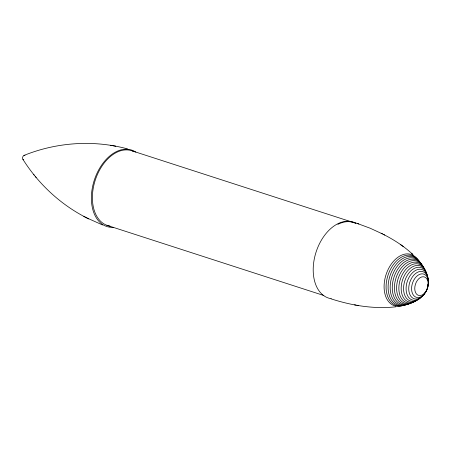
<?xml version="1.0" encoding="UTF-8"?>
<svg xmlns="http://www.w3.org/2000/svg" width="451" height="451" viewBox="0 0 451 451"><rect width="100%" height="100%" fill="white"/><g stroke="black" fill="none" stroke-linecap="round" stroke-linejoin="round"><path stroke-width="0.68" d="M24.038 155.392C56.663 142.24 93.577 139.675 127.571 148.909M395.922 306.793C374.031 309.262 351.87 305.558 331.034 298.844M110.309 145.267L112.75 145.696M113.28 145.78L115.749 146.209M354.497 304.837L355.997 305.101M356.933 305.259L358.415 305.524M132.34 150.944L354.046 222.704M106.802 225.263L323.824 295.506M357.372 223.493L370.136 228.212L382.533 233.945M354.948 222.681L358.804 223.967M102.591 224.981L86.496 217.777M383.35 234.368C393.937 239.74 404.057 246.24 412.733 254.381M381.174 233.257L384.692 235.05M22.95 159.395C38.369 183.845 60.254 204.297 86 217.512M83.818 216.395L88.712 218.91M400.308 244.431L401.559 245.321M402.106 245.71L403.329 246.584M411.605 253.315L413.037 254.674M33.526 174.278L34.169 175.067M35.42 176.595L36.142 177.48M331.192 298.703A39.953 26.017 -72.1 0 1 315.959 252.43A39.953 26.017 -72.1 0 1 355.202 222.879M403.639 305.135A26.964 17.561 -72.1 0 1 386.05 274.642A26.964 17.561 -72.1 0 1 418.178 260.413M405.483 304.667A26.164 17.037 -72.1 0 1 386.524 292.231A26.164 17.037 -72.1 0 1 397.568 259.968A26.164 17.037 -72.1 0 1 419.847 262.713M406.881 304.357A25.318 16.484 -72.1 0 1 388.503 292.147A25.318 16.484 -72.1 0 1 399.485 260.875A25.318 16.484 -72.1 0 1 420.986 264.179M409.474 303.393A24.422 15.903 -72.1 0 1 390.741 293.218A24.422 15.903 -72.1 0 1 400.764 262.386A24.422 15.903 -72.1 0 1 421.877 265.244M410.822 303.004A23.469 15.283 -72.1 0 1 392.815 293.223A23.469 15.283 -72.1 0 1 402.45 263.598A23.469 15.283 -72.1 0 1 422.739 266.344M413.251 301.911A22.454 14.618 -72.1 0 1 395.144 294.097A22.454 14.618 -72.1 0 1 403.808 265.171A22.454 14.618 -72.1 0 1 423.562 267.482M415.551 300.716A21.366 13.913 -72.1 0 1 397.297 293.996A21.366 13.913 -72.1 0 1 406.531 265.605A21.366 13.913 -72.1 0 1 425.22 270.972M416.763 300.203A20.194 13.147 -72.1 0 1 399.411 293.454A20.194 13.147 -72.1 0 1 408.871 266.524A20.194 13.147 -72.1 0 1 426.218 273.272M420.535 297.237A18.919 12.324 -72.1 0 1 402.348 295.433A18.919 12.324 -72.1 0 1 409.671 268.762A18.919 12.324 -72.1 0 1 426.809 274.371M420.738 297.519A17.527 11.416 -72.1 0 1 404.062 293.054A17.527 11.416 -72.1 0 1 413.962 268.576A17.527 11.416 -72.1 0 1 427.819 280.009M424.38 293.567A15.982 10.407 -72.1 0 1 407.433 295.399A15.982 10.407 -72.1 0 1 414.012 271.429A15.982 10.407 -72.1 0 1 428.162 279.789M427.943 284.136A15.982 10.407 -72.1 0 1 427.745 285.246M23.706 159.789A2.323 1.511 -72.1 0 1 22.697 157.14A2.323 1.511 -72.1 0 1 25.025 155.386M113.286 227.327A40.19 26.169 -72.1 0 1 93.876 181.516A40.19 26.169 -72.1 0 1 135.819 152.117M337.872 224.367A39.299 25.594 -72.1 0 1 355.963 223.555M110.089 226.114A39.299 25.594 -72.1 0 1 95.251 180.146A39.299 25.594 -72.1 0 1 134.257 151.795M423.703 294.853A14.235 9.268 -72.1 0 0 423.286 271.801A14.235 9.268 -72.1 0 0 408.73 289.023A14.235 9.268 -72.1 0 0 423.703 294.853M424.408 293.939A12.194 7.943 -72.1 0 0 424.053 274.191A12.194 7.943 -72.1 0 0 411.577 288.95A12.194 7.943 -72.1 0 0 424.408 293.939M424.943 292.705A9.68 6.303 -72.1 0 0 424.656 277.027A9.68 6.303 -72.1 0 0 414.757 288.741A9.68 6.303 -72.1 0 0 424.943 292.705"/></g></svg>
